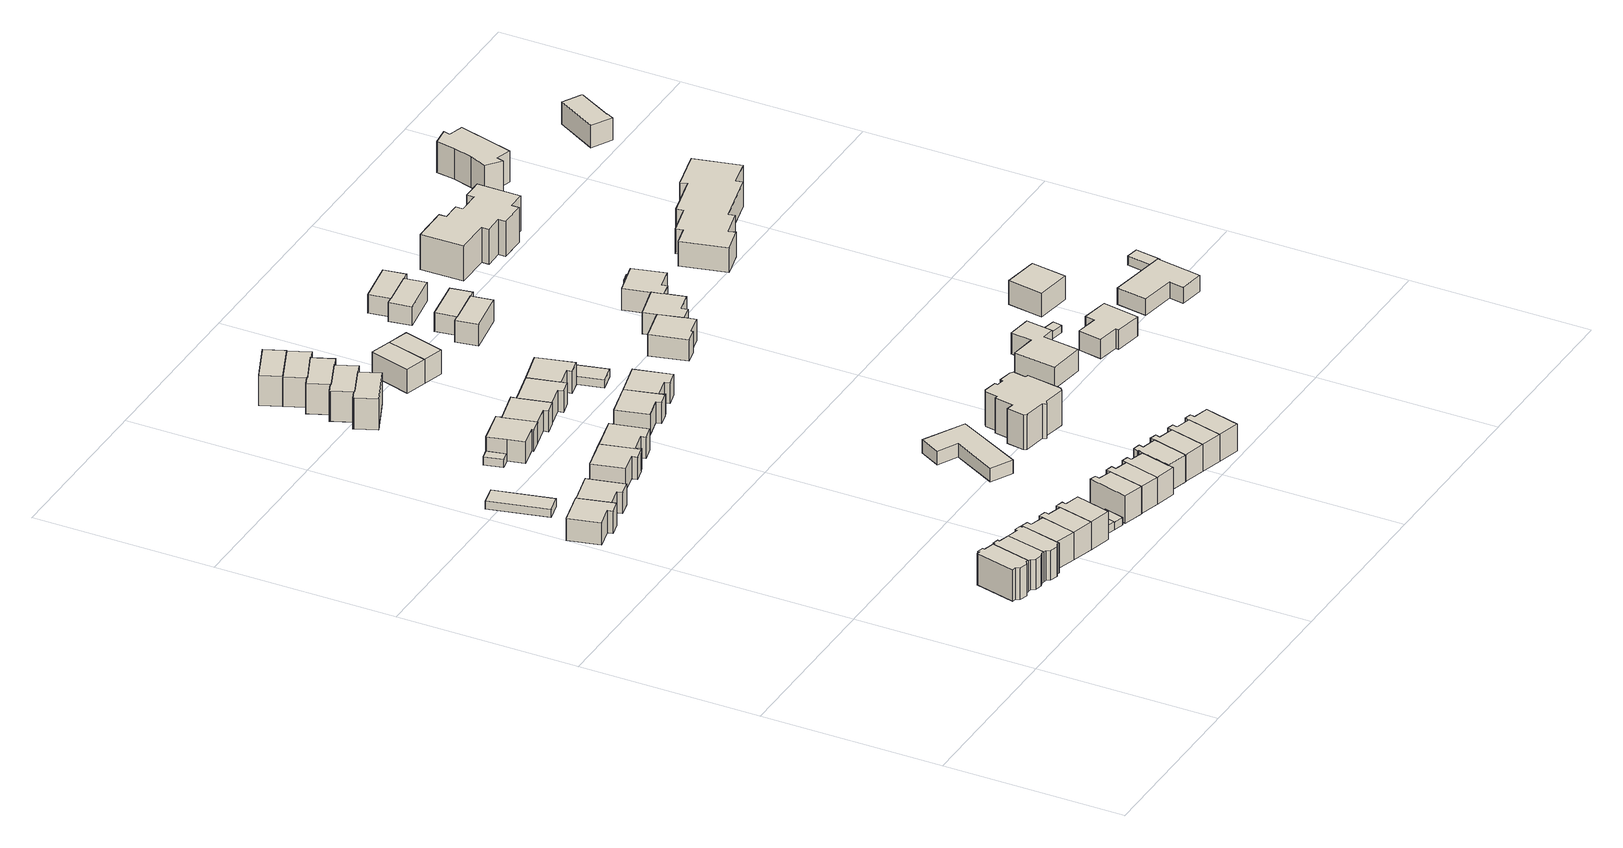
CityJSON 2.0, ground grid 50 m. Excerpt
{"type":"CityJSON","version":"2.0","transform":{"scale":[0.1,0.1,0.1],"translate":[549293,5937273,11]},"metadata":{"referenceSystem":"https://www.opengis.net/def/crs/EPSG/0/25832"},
"CityObjects":{
"building1":{"type":"Building","attributes":{"Gemeindeschluessel":"02200227","Geometrietyp2DReferenz":"3000","BezugspunktDach":"2000","function":"31001_1010","measuredHeight":12.1,"storeysAboveGround":2},"address":[{"country":"Germany","locality":"Hamburg","thoroughfareNumber":"109","thoroughfareName":"Hartkrögen","postcode":"22559"}],"geometry":[{"type":"Solid","lod":"1","boundaries":[[[[0,1,2,3,4,5,6,7,8,9,10,11]],[[12,13,14,15,16,17,18,19,20,21,22,23]],[[10,12,23,11]],[[9,13,12,10]],[[8,14,13,9]],[[7,15,14,8]],[[6,16,15,7]],[[5,17,16,6]],[[4,18,17,5]],[[3,19,18,4]],[[2,20,19,3]],[[1,21,20,2]],[[0,22,21,1]],[[11,23,22,0]]]]}]},
"building2":{"type":"Building","attributes":{"Gemeindeschluessel":"02200227","Geometrietyp2DReferenz":"3000","BezugspunktDach":"2000","function":"31001_1010","measuredHeight":11.89,"storeysAboveGround":2},"address":[{"country":"Germany","locality":"Hamburg","thoroughfareNumber":"107","thoroughfareName":"Hartkrögen","postcode":"22559"}],"geometry":[{"type":"Solid","lod":"1","boundaries":[[[[24,25,26,27,28,29,30,31,32,33,34,35]],[[36,37,38,39,40,41,42,43,44,45,46,47]],[[34,36,47,35]],[[33,37,36,34]],[[32,38,37,33]],[[31,39,38,32]],[[30,40,39,31]],[[29,41,40,30]],[[28,42,41,29]],[[27,43,42,28]],[[26,44,43,27]],[[25,45,44,26]],[[24,46,45,25]],[[35,47,46,24]]]]}]},
"building3":{"type":"Building","attributes":{"Gemeindeschluessel":"02200227","Geometrietyp2DReferenz":"3000","BezugspunktDach":"2000","function":"31001_1010","measuredHeight":8.87,"storeysAboveGround":1},"address":[{"country":"Germany","locality":"Hamburg","thoroughfareNumber":"51","thoroughfareName":"Adebarweg","postcode":"22559"}],"geometry":[{"type":"Solid","lod":"1","boundaries":[[[[48,49,50,51,52,53]],[[54,55,56,57,58,59]],[[52,54,59,53]],[[51,55,54,52]],[[50,56,55,51]],[[49,57,56,50]],[[48,58,57,49]],[[53,59,58,48]]]]}]},
"building4":{"type":"Building","attributes":{"Gemeindeschluessel":"02200227","Geometrietyp2DReferenz":"3000","BezugspunktDach":"2000","function":"31001_1010","measuredHeight":11.76,"storeysAboveGround":2},"address":[{"country":"Germany","locality":"Hamburg","thoroughfareNumber":"105","thoroughfareName":"Hartkrögen","postcode":"22559"}],"geometry":[{"type":"Solid","lod":"1","boundaries":[[[[60,61,62,63,64,65,66,67,68,69,70,71]],[[72,73,74,75,76,36,47,77,78,79,80,81]],[[70,72,81,71]],[[69,73,72,70]],[[68,74,73,69]],[[67,75,74,68]],[[66,76,75,67]],[[65,36,76,66]],[[64,47,36,65]],[[63,77,47,64]],[[62,78,77,63]],[[61,79,78,62]],[[60,80,79,61]],[[71,81,80,60]]]]}]},
"building5":{"type":"Building","attributes":{"Gemeindeschluessel":"02200227","Geometrietyp2DReferenz":"3000","BezugspunktDach":"2000","function":"31001_1010","measuredHeight":11.03,"storeysAboveGround":2},"address":[{"country":"Germany","locality":"Hamburg","thoroughfareNumber":"103","thoroughfareName":"Hartkrögen","postcode":"22559"}],"geometry":[{"type":"Solid","lod":"1","boundaries":[[[[82,83,84,85,86,87]],[[88,89,90,91,92,93]],[[86,88,93,87]],[[85,89,88,86]],[[84,90,89,85]],[[83,91,90,84]],[[82,92,91,83]],[[87,93,92,82]]]]}]},
"building6":{"type":"Building","attributes":{"Gemeindeschluessel":"02200227","Geometrietyp2DReferenz":"3000","BezugspunktDach":"2000","function":"31001_2460","measuredHeight":2.31,"storeysAboveGround":1},"address":[{"country":"Germany","locality":"Hamburg","thoroughfareName":"Adebarweg","postcode":"22559"}],"geometry":[{"type":"Solid","lod":"1","boundaries":[[[[94,95,96,97]],[[98,99,100,101]],[[96,98,101,97]],[[95,99,98,96]],[[94,100,99,95]],[[97,101,100,94]]]]}]},
"building7":{"type":"Building","attributes":{"Gemeindeschluessel":"02200227","Geometrietyp2DReferenz":"3000","BezugspunktDach":"2000","function":"31001_1010","measuredHeight":8.54,"storeysAboveGround":1},"address":[{"country":"Germany","locality":"Hamburg","thoroughfareNumber":"49","thoroughfareName":"Adebarweg","postcode":"22559"}],"geometry":[{"type":"Solid","lod":"1","boundaries":[[[[102,103,104,105,106,48]],[[107,108,109,110,111,112]],[[106,107,112,48]],[[105,108,107,106]],[[104,109,108,105]],[[103,110,109,104]],[[102,111,110,103]],[[48,112,111,102]]]]}]},
"building8":{"type":"Building","attributes":{"Gemeindeschluessel":"02200227","Geometrietyp2DReferenz":"3000","BezugspunktDach":"2000","function":"31001_1010","measuredHeight":11.12,"storeysAboveGround":2},"address":[{"country":"Germany","locality":"Hamburg","thoroughfareNumber":"101","thoroughfareName":"Hartkrögen","postcode":"22559"}],"geometry":[{"type":"Solid","lod":"1","boundaries":[[[[87,86,113,114,115,116,117,118]],[[119,120,121,122,123,88,93,124]],[[117,119,124,118]],[[116,120,119,117]],[[115,121,120,116]],[[114,122,121,115]],[[113,123,122,114]],[[86,88,123,113]],[[87,93,88,86]],[[118,124,93,87]]]]}]},
"building9":{"type":"Building","attributes":{"Gemeindeschluessel":"02200227","Geometrietyp2DReferenz":"3000","BezugspunktDach":"2000","function":"31001_1010","measuredHeight":11.11,"storeysAboveGround":2},"address":[{"country":"Germany","locality":"Hamburg","thoroughfareNumber":"99","thoroughfareName":"Hartkrögen","postcode":"22559"}],"geometry":[{"type":"Solid","lod":"1","boundaries":[[[[125,126,127,128,129,130,131,132]],[[133,134,135,136,120,119,124,137]],[[131,133,137,132]],[[130,134,133,131]],[[129,135,134,130]],[[128,136,135,129]],[[127,120,136,128]],[[126,119,120,127]],[[125,124,119,126]],[[132,137,124,125]]]]}]},
"building10":{"type":"Building","attributes":{"Gemeindeschluessel":"02200227","Geometrietyp2DReferenz":"3000","BezugspunktDach":"2000","function":"31001_2460","measuredHeight":2.23,"storeysAboveGround":1},"address":[{"country":"Germany","locality":"Hamburg","thoroughfareName":"Hartkrögen","postcode":"22559"}],"geometry":[{"type":"Solid","lod":"1","boundaries":[[[[138,139,140,141]],[[142,143,144,145]],[[140,142,145,141]],[[139,143,142,140]],[[138,144,143,139]],[[141,145,144,138]]]]}]},
"building11":{"type":"Building","attributes":{"Gemeindeschluessel":"02200227","Geometrietyp2DReferenz":"3000","BezugspunktDach":"2000","function":"31001_2460","measuredHeight":2.2,"storeysAboveGround":1},"address":[{"country":"Germany","locality":"Hamburg","thoroughfareName":"Hartkrögen","postcode":"22559"}],"geometry":[{"type":"Solid","lod":"1","boundaries":[[[[141,140,146,147]],[[148,149,150,151]],[[146,148,151,147]],[[140,149,148,146]],[[141,150,149,140]],[[147,151,150,141]]]]}]},
"building12":{"type":"Building","attributes":{"Gemeindeschluessel":"02200227","Geometrietyp2DReferenz":"3000","BezugspunktDach":"2000","function":"31001_1010","measuredHeight":8.75,"storeysAboveGround":1},"address":[{"country":"Germany","locality":"Hamburg","thoroughfareNumber":"47","thoroughfareName":"Adebarweg","postcode":"22559"}],"geometry":[{"type":"Solid","lod":"1","boundaries":[[[[152,153,154,155,156,157]],[[158,159,160,161,162,163]],[[156,158,163,157]],[[155,159,158,156]],[[154,160,159,155]],[[153,161,160,154]],[[152,162,161,153]],[[157,163,162,152]]]]}]},
"building13":{"type":"Building","attributes":{"Gemeindeschluessel":"02200227","Geometrietyp2DReferenz":"3000","BezugspunktDach":"2000","function":"31001_2460","measuredHeight":2.36,"storeysAboveGround":1},"address":[{"country":"Germany","locality":"Hamburg","thoroughfareName":"Adebarweg","postcode":"22559"}],"geometry":[{"type":"Solid","lod":"1","boundaries":[[[[164,165,166,167]],[[168,169,170,171]],[[166,168,171,167]],[[165,169,168,166]],[[164,170,169,165]],[[167,171,170,164]]]]}]},
"building14":{"type":"Building","attributes":{"Gemeindeschluessel":"02200227","Geometrietyp2DReferenz":"3000","BezugspunktDach":"2000","function":"31001_1010","measuredHeight":11.07,"storeysAboveGround":2},"address":[{"country":"Germany","locality":"Hamburg","thoroughfareNumber":"97","thoroughfareName":"Hartkrögen","postcode":"22559"}],"geometry":[{"type":"Solid","lod":"1","boundaries":[[[[172,173,174,175,176,177]],[[178,179,180,181,182,183]],[[176,178,183,177]],[[175,179,178,176]],[[174,180,179,175]],[[173,181,180,174]],[[172,182,181,173]],[[177,183,182,172]]]]}]},
"building15":{"type":"Building","attributes":{"Gemeindeschluessel":"02200227","Geometrietyp2DReferenz":"3000","BezugspunktDach":"2000","function":"31001_1010","measuredHeight":8.64,"storeysAboveGround":1},"address":[{"country":"Germany","locality":"Hamburg","thoroughfareNumber":"43","thoroughfareName":"Adebarweg","postcode":"22559"}],"geometry":[{"type":"Solid","lod":"1","boundaries":[[[[184,185,186,187,188,189,190,191,192,193]],[[194,195,196,197,198,199,200,201,202,203]],[[192,194,203,193]],[[191,195,194,192]],[[190,196,195,191]],[[189,197,196,190]],[[188,198,197,189]],[[187,199,198,188]],[[186,200,199,187]],[[185,201,200,186]],[[184,202,201,185]],[[193,203,202,184]]]]}]},
"building16":{"type":"Building","attributes":{"Gemeindeschluessel":"02200227","Geometrietyp2DReferenz":"3000","BezugspunktDach":"2000","function":"31001_1010","measuredHeight":8.5,"storeysAboveGround":1},"address":[{"country":"Germany","locality":"Hamburg","thoroughfareNumber":"45","thoroughfareName":"Adebarweg","postcode":"22559"}],"geometry":[{"type":"Solid","lod":"1","boundaries":[[[[204,205,206,207,208,209,210,211]],[[212,213,214,215,216,217,218,219]],[[210,212,219,211]],[[209,213,212,210]],[[208,214,213,209]],[[207,215,214,208]],[[206,216,215,207]],[[205,217,216,206]],[[204,218,217,205]],[[211,219,218,204]]]]}]},
"building17":{"type":"Building","attributes":{"Gemeindeschluessel":"02200227","Geometrietyp2DReferenz":"3000","BezugspunktDach":"2000","function":"31001_1010","measuredHeight":10.93,"storeysAboveGround":2},"address":[{"country":"Germany","locality":"Hamburg","thoroughfareNumber":"95","thoroughfareName":"Hartkrögen","postcode":"22559"}],"geometry":[{"type":"Solid","lod":"1","boundaries":[[[[220,221,222,223,224,225,226,227]],[[228,229,230,231,232,178,183,233]],[[226,228,233,227]],[[225,229,228,226]],[[224,230,229,225]],[[223,231,230,224]],[[222,232,231,223]],[[221,178,232,222]],[[220,183,178,221]],[[227,233,183,220]]]]}]},
"building18":{"type":"Building","attributes":{"Gemeindeschluessel":"02200227","Geometrietyp2DReferenz":"3000","BezugspunktDach":"2000","function":"31001_1010","measuredHeight":10.95,"storeysAboveGround":2},"address":[{"country":"Germany","locality":"Hamburg","thoroughfareNumber":"93","thoroughfareName":"Hartkrögen","postcode":"22559"}],"geometry":[{"type":"Solid","lod":"1","boundaries":[[[[234,235,227,226,225,236,237,238,239,240]],[[241,242,243,244,229,228,233,245,246,247]],[[239,241,247,240]],[[238,242,241,239]],[[237,243,242,238]],[[236,244,243,237]],[[225,229,244,236]],[[226,228,229,225]],[[227,233,228,226]],[[235,245,233,227]],[[234,246,245,235]],[[240,247,246,234]]]]}]},
"building19":{"type":"Building","attributes":{"Gemeindeschluessel":"02200227","Geometrietyp2DReferenz":"3000","BezugspunktDach":"2000","function":"31001_1010","measuredHeight":11.26,"storeysAboveGround":2},"address":[{"country":"Germany","locality":"Hamburg","thoroughfareNumber":"1","thoroughfareName":"Am Brünschendiek","postcode":"22559"}],"geometry":[{"type":"Solid","lod":"1","boundaries":[[[[248,249,250,251,252,253,254]],[[255,256,257,258,259,260,261]],[[253,255,261,254]],[[252,256,255,253]],[[251,257,256,252]],[[250,258,257,251]],[[249,259,258,250]],[[248,260,259,249]],[[254,261,260,248]]]]}]},
"building20":{"type":"Building","attributes":{"Gemeindeschluessel":"02200227","Geometrietyp2DReferenz":"3000","BezugspunktDach":"2000","function":"31001_1010","measuredHeight":8.56,"storeysAboveGround":1},"address":[{"country":"Germany","locality":"Hamburg","thoroughfareNumber":"41","thoroughfareName":"Adebarweg","postcode":"22559"}],"geometry":[{"type":"Solid","lod":"1","boundaries":[[[[262,263,264,265,266,267,268,269,270,271]],[[272,273,274,275,276,277,278,279,280,281]],[[270,272,281,271]],[[269,273,272,270]],[[268,274,273,269]],[[267,275,274,268]],[[266,276,275,267]],[[265,277,276,266]],[[264,278,277,265]],[[263,279,278,264]],[[262,280,279,263]],[[271,281,280,262]]]]}]},
"building21":{"type":"Building","attributes":{"Gemeindeschluessel":"02200227","Geometrietyp2DReferenz":"3000","BezugspunktDach":"2000","function":"31001_1010","measuredHeight":11.1,"storeysAboveGround":2},"address":[{"country":"Germany","locality":"Hamburg","thoroughfareNumber":"3","thoroughfareName":"Am Brünschendiek","postcode":"22559"}],"geometry":[{"type":"Solid","lod":"1","boundaries":[[[[282,283,284,285,286,287,288,289,290,291,292]],[[293,294,295,261,260,296,297,298,299,300,301]],[[291,293,301,292]],[[290,294,293,291]],[[289,295,294,290]],[[288,261,295,289]],[[287,260,261,288]],[[286,296,260,287]],[[285,297,296,286]],[[284,298,297,285]],[[283,299,298,284]],[[282,300,299,283]],[[292,301,300,282]]]]}]},
"building22":{"type":"Building","attributes":{"Gemeindeschluessel":"02200227","Geometrietyp2DReferenz":"3000","BezugspunktDach":"2000","function":"31001_1010","measuredHeight":10.97,"storeysAboveGround":2},"address":[{"country":"Germany","locality":"Hamburg","thoroughfareNumber":"91","thoroughfareName":"Hartkrögen","postcode":"22559"}],"geometry":[{"type":"Solid","lod":"1","boundaries":[[[[302,303,304,305,306,307,308,309,310,311,312,313]],[[314,315,316,317,318,319,320,321,322,323,324,325]],[[312,314,325,313]],[[311,315,314,312]],[[310,316,315,311]],[[309,317,316,310]],[[308,318,317,309]],[[307,319,318,308]],[[306,320,319,307]],[[305,321,320,306]],[[304,322,321,305]],[[303,323,322,304]],[[302,324,323,303]],[[313,325,324,302]]]]}]},
"building23":{"type":"Building","attributes":{"Gemeindeschluessel":"02200227","Geometrietyp2DReferenz":"3000","BezugspunktDach":"2000","function":"31001_1010","measuredHeight":11.03,"storeysAboveGround":2},"address":[{"country":"Germany","locality":"Hamburg","thoroughfareNumber":"5","thoroughfareName":"Am Brünschendiek","postcode":"22559"}],"geometry":[{"type":"Solid","lod":"1","boundaries":[[[[326,327,328,329,330,331,332,333,334,335]],[[336,337,301,300,299,338,339,340,341,342]],[[334,336,342,335]],[[333,337,336,334]],[[332,301,337,333]],[[331,300,301,332]],[[330,299,300,331]],[[329,338,299,330]],[[328,339,338,329]],[[327,340,339,328]],[[326,341,340,327]],[[335,342,341,326]]]]}]},
"building24":{"type":"Building","attributes":{"Gemeindeschluessel":"02200227","Geometrietyp2DReferenz":"3000","BezugspunktDach":"2000","function":"31001_1010","measuredHeight":10.96,"storeysAboveGround":2},"address":[{"country":"Germany","locality":"Hamburg","thoroughfareNumber":"9","thoroughfareName":"Am Brünschendiek","postcode":"22559"}],"geometry":[{"type":"Solid","lod":"1","boundaries":[[[[343,344,345,346]],[[347,348,349,350]],[[345,347,350,346]],[[344,348,347,345]],[[343,349,348,344]],[[346,350,349,343]]]]}]},
"building25":{"type":"Building","attributes":{"Gemeindeschluessel":"02200227","Geometrietyp2DReferenz":"3000","BezugspunktDach":"2000","function":"31001_1010","measuredHeight":4.75,"storeysAboveGround":1},"address":[{"country":"Germany","locality":"Hamburg","thoroughfareNumber":"32","thoroughfareName":"Hartkrögen","postcode":"22559"}],"geometry":[{"type":"Solid","lod":"1","boundaries":[[[[351,352,353,354,355,356]],[[357,358,359,360,361,362]],[[355,357,362,356]],[[354,358,357,355]],[[353,359,358,354]],[[352,360,359,353]],[[351,361,360,352]],[[356,362,361,351]]]]}]},
"building26":{"type":"Building","attributes":{"Gemeindeschluessel":"02200227","Geometrietyp2DReferenz":"3000","BezugspunktDach":"2000","function":"31001_1010","measuredHeight":10.98,"storeysAboveGround":2},"address":[{"country":"Germany","locality":"Hamburg","thoroughfareNumber":"7","thoroughfareName":"Am Brünschendiek","postcode":"22559"}],"geometry":[{"type":"Solid","lod":"1","boundaries":[[[[363,364,365,327,326,335,334,366]],[[367,368,369,370,371,372,373,374]],[[334,367,374,366]],[[335,368,367,334]],[[326,369,368,335]],[[327,370,369,326]],[[365,371,370,327]],[[364,372,371,365]],[[363,373,372,364]],[[366,374,373,363]]]]}]},
"building27":{"type":"Building","attributes":{"Gemeindeschluessel":"02200227","Geometrietyp2DReferenz":"3000","BezugspunktDach":"2000","function":"31001_1010","measuredHeight":8.53,"storeysAboveGround":1},"address":[{"country":"Germany","locality":"Hamburg","thoroughfareNumber":"35","thoroughfareName":"Adebarweg","postcode":"22559"}],"geometry":[{"type":"Solid","lod":"1","boundaries":[[[[375,376,377,378,379,380]],[[381,382,383,384,385,386]],[[379,381,386,380]],[[378,382,381,379]],[[377,383,382,378]],[[376,384,383,377]],[[375,385,384,376]],[[380,386,385,375]]]]}]},
"building28":{"type":"Building","attributes":{"Gemeindeschluessel":"02200227","Geometrietyp2DReferenz":"3000","BezugspunktDach":"2000","function":"31001_1010","measuredHeight":10.88,"storeysAboveGround":2},"address":[{"country":"Germany","locality":"Hamburg","thoroughfareNumber":"89","thoroughfareName":"Hartkrögen","postcode":"22559"}],"geometry":[{"type":"Solid","lod":"1","boundaries":[[[[387,388,389,390,391,392,393,394,395]],[[396,397,398,399,400,315,314,325,401]],[[394,396,401,395]],[[393,397,396,394]],[[392,398,397,393]],[[391,399,398,392]],[[390,400,399,391]],[[389,315,400,390]],[[388,314,315,389]],[[387,325,314,388]],[[395,401,325,387]]]]}]},
"building29":{"type":"Building","attributes":{"Gemeindeschluessel":"02200227","Geometrietyp2DReferenz":"3000","BezugspunktDach":"2000","function":"31001_1010","measuredHeight":8.6,"storeysAboveGround":1},"address":[{"country":"Germany","locality":"Hamburg","thoroughfareNumber":"39","thoroughfareName":"Adebarweg","postcode":"22559"}],"geometry":[{"type":"Solid","lod":"1","boundaries":[[[[402,403,404,405,267,266,265]],[[406,407,408,409,410,411,412]],[[266,406,412,265]],[[267,407,406,266]],[[405,408,407,267]],[[404,409,408,405]],[[403,410,409,404]],[[402,411,410,403]],[[265,412,411,402]]]]}]},
"building30":{"type":"Building","attributes":{"Gemeindeschluessel":"02200227","Geometrietyp2DReferenz":"3000","BezugspunktDach":"2000","function":"31001_1010","measuredHeight":10.95,"storeysAboveGround":2},"address":[{"country":"Germany","locality":"Hamburg","thoroughfareNumber":"87","thoroughfareName":"Hartkrögen","postcode":"22559"}],"geometry":[{"type":"Solid","lod":"1","boundaries":[[[[413,414,415,416,417,418,419,420,421]],[[422,423,424,425,426,397,396,401,427]],[[420,422,427,421]],[[419,423,422,420]],[[418,424,423,419]],[[417,425,424,418]],[[416,426,425,417]],[[415,397,426,416]],[[414,396,397,415]],[[413,401,396,414]],[[421,427,401,413]]]]}]},
"building31":{"type":"Building","attributes":{"Gemeindeschluessel":"02200227","Geometrietyp2DReferenz":"3000","BezugspunktDach":"2000","function":"31001_1010","measuredHeight":9.23,"storeysAboveGround":1},"address":[{"country":"Germany","locality":"Hamburg","thoroughfareNumber":"2","thoroughfareName":"Am Brünschendiek","postcode":"22559"}],"geometry":[{"type":"Solid","lod":"1","boundaries":[[[[428,429,430,431]],[[432,433,434,435]],[[430,432,435,431]],[[429,433,432,430]],[[428,434,433,429]],[[431,435,434,428]]]]}]},
"building32":{"type":"Building","attributes":{"Gemeindeschluessel":"02200227","Geometrietyp2DReferenz":"3000","BezugspunktDach":"2000","function":"31001_1010","measuredHeight":8.41,"storeysAboveGround":1},"address":[{"country":"Germany","locality":"Hamburg","thoroughfareNumber":"33","thoroughfareName":"Adebarweg","postcode":"22559"}],"geometry":[{"type":"Solid","lod":"1","boundaries":[[[[436,437,438,439,440,441,442,443]],[[444,445,446,447,448,449,450,451]],[[442,444,451,443]],[[441,445,444,442]],[[440,446,445,441]],[[439,447,446,440]],[[438,448,447,439]],[[437,449,448,438]],[[436,450,449,437]],[[443,451,450,436]]]]}]},
"building33":{"type":"Building","attributes":{"Gemeindeschluessel":"02200227","Geometrietyp2DReferenz":"3000","BezugspunktDach":"2000","function":"31001_1010","measuredHeight":8.79,"storeysAboveGround":1},"address":[{"country":"Germany","locality":"Hamburg","thoroughfareNumber":"37","thoroughfareName":"Adebarweg","postcode":"22559"}],"geometry":[{"type":"Solid","lod":"1","boundaries":[[[[452,453,454,455,456,457]],[[458,459,460,461,462,411]],[[456,458,411,457]],[[455,459,458,456]],[[454,460,459,455]],[[453,461,460,454]],[[452,462,461,453]],[[457,411,462,452]]]]}]},
"building34":{"type":"Building","attributes":{"Gemeindeschluessel":"02200227","Geometrietyp2DReferenz":"3000","BezugspunktDach":"2000","function":"31001_1010","measuredHeight":10.96,"storeysAboveGround":2},"address":[{"country":"Germany","locality":"Hamburg","thoroughfareNumber":"85","thoroughfareName":"Hartkrögen","postcode":"22559"}],"geometry":[{"type":"Solid","lod":"1","boundaries":[[[[419,463,464,465,466,467,421,420]],[[427,468,469,470,471,472,423,422]],[[421,427,422,420]],[[467,468,427,421]],[[466,469,468,467]],[[465,470,469,466]],[[464,471,470,465]],[[463,472,471,464]],[[419,423,472,463]],[[420,422,423,419]]]]}]},
"building35":{"type":"Building","attributes":{"Gemeindeschluessel":"02200227","Geometrietyp2DReferenz":"3000","BezugspunktDach":"2000","function":"31001_1010","measuredHeight":10,"storeysAboveGround":3},"address":[{"country":"Germany","locality":"Hamburg","thoroughfareNumber":"30","thoroughfareName":"Hartkrögen","postcode":"22559"}],"geometry":[{"type":"Solid","lod":"1","boundaries":[[[[473,474,475,476,477,478,479,480,481,482,483,484,485,486,487,488,489,490,491,492,493]],[[494,495,496,497,498,499,500,501,502,503,504,505,506,507,508,509,510,511,512,513,514]],[[492,494,514,493]],[[491,495,494,492]],[[490,496,495,491]],[[489,497,496,490]],[[488,498,497,489]],[[487,499,498,488]],[[486,500,499,487]],[[485,501,500,486]],[[484,502,501,485]],[[483,503,502,484]],[[482,504,503,483]],[[481,505,504,482]],[[480,506,505,481]],[[479,507,506,480]],[[478,508,507,479]],[[477,509,508,478]],[[476,510,509,477]],[[475,511,510,476]],[[474,512,511,475]],[[473,513,512,474]],[[493,514,513,473]]]]}]},
"building36":{"type":"Building","attributes":{"Gemeindeschluessel":"02200227","Geometrietyp2DReferenz":"3000","BezugspunktDach":"2000","function":"31001_1010","measuredHeight":9.22,"storeysAboveGround":1},"address":[{"country":"Germany","locality":"Hamburg","thoroughfareNumber":"4","thoroughfareName":"Am Brünschendiek","postcode":"22559"}],"geometry":[{"type":"Solid","lod":"1","boundaries":[[[[429,515,516,430]],[[517,518,433,432]],[[516,517,432,430]],[[515,518,517,516]],[[429,433,518,515]],[[430,432,433,429]]]]}]},
"building37":{"type":"Building","attributes":{"Gemeindeschluessel":"02200227","Geometrietyp2DReferenz":"3000","BezugspunktDach":"2000","function":"31001_2460","measuredHeight":2.33,"storeysAboveGround":1},"address":[{"country":"Germany","locality":"Hamburg","thoroughfareName":"Adebarweg","postcode":"22559"}],"geometry":[{"type":"Solid","lod":"1","boundaries":[[[[519,520,521,522]],[[523,524,525,526]],[[521,523,526,522]],[[520,524,523,521]],[[519,525,524,520]],[[522,526,525,519]]]]}]},
"building38":{"type":"Building","attributes":{"Gemeindeschluessel":"02200227","Geometrietyp2DReferenz":"3000","BezugspunktDach":"2000","function":"31001_1010","measuredHeight":6.81,"storeysAboveGround":1},"address":[{"country":"Germany","locality":"Hamburg","thoroughfareNumber":"32","thoroughfareName":"Adebarweg","postcode":"22559"}],"geometry":[{"type":"Solid","lod":"1","boundaries":[[[[527,528,529,530,531,532]],[[533,534,535,536,537,538]],[[531,533,538,532]],[[530,534,533,531]],[[529,535,534,530]],[[528,536,535,529]],[[527,537,536,528]],[[532,538,537,527]]]]}]},
"building39":{"type":"Building","attributes":{"Gemeindeschluessel":"02200227","Geometrietyp2DReferenz":"3000","BezugspunktDach":"2000","function":"31001_1010","measuredHeight":8.52,"storeysAboveGround":1},"address":[{"country":"Germany","locality":"Hamburg","thoroughfareNumber":"31","thoroughfareName":"Adebarweg","postcode":"22559"}],"geometry":[{"type":"Solid","lod":"1","boundaries":[[[[539,540,541,542,543,544,545,546,547]],[[548,549,550,551,552,553,554,555,556]],[[546,548,556,547]],[[545,549,548,546]],[[544,550,549,545]],[[543,551,550,544]],[[542,552,551,543]],[[541,553,552,542]],[[540,554,553,541]],[[539,555,554,540]],[[547,556,555,539]]]]}]},
"building40":{"type":"Building","attributes":{"Gemeindeschluessel":"02200227","Geometrietyp2DReferenz":"3000","BezugspunktDach":"2000","function":"31001_1010","measuredHeight":6.27,"storeysAboveGround":1},"address":[{"country":"Germany","locality":"Hamburg","thoroughfareNumber":"34","thoroughfareName":"Adebarweg","postcode":"22559"}],"geometry":[{"type":"Solid","lod":"1","boundaries":[[[[557,558,559,560,561,562]],[[563,564,565,566,567,568]],[[561,563,568,562]],[[560,564,563,561]],[[559,565,564,560]],[[558,566,565,559]],[[557,567,566,558]],[[562,568,567,557]]]]}]},
"building41":{"type":"Building","attributes":{"Gemeindeschluessel":"02200227","Geometrietyp2DReferenz":"3000","BezugspunktDach":"2000","function":"31001_1010","measuredHeight":6.13,"storeysAboveGround":1},"address":[{"country":"Germany","locality":"Hamburg","thoroughfareNumber":"36","thoroughfareName":"Adebarweg","postcode":"22559"}],"geometry":[{"type":"Solid","lod":"1","boundaries":[[[[569,570,571,572,573,574,575]],[[576,577,578,579,580,581,582]],[[574,576,582,575]],[[573,577,576,574]],[[572,578,577,573]],[[571,579,578,572]],[[570,580,579,571]],[[569,581,580,570]],[[575,582,581,569]]]]}]},
"building42":{"type":"Building","attributes":{"Gemeindeschluessel":"02200227","Geometrietyp2DReferenz":"3000","BezugspunktDach":"2000","function":"31001_1100","measuredHeight":9.31,"storeysAboveGround":1},"address":[{"country":"Germany","locality":"Hamburg","thoroughfareNumber":"28","thoroughfareName":"Hartkrögen","postcode":"22559"}],"geometry":[{"type":"Solid","lod":"1","boundaries":[[[[583,584,585,586,587,588,589,590]],[[591,592,593,594,595,596,597,598]],[[589,591,598,590]],[[588,592,591,589]],[[587,593,592,588]],[[586,594,593,587]],[[585,595,594,586]],[[584,596,595,585]],[[583,597,596,584]],[[590,598,597,583]]]]}]},
"building43":{"type":"Building","attributes":{"Gemeindeschluessel":"02200227","Geometrietyp2DReferenz":"3000","BezugspunktDach":"2000","function":"31001_1010","measuredHeight":6.04,"storeysAboveGround":1},"address":[{"country":"Germany","locality":"Hamburg","thoroughfareNumber":"38","thoroughfareName":"Adebarweg","postcode":"22559"}],"geometry":[{"type":"Solid","lod":"1","boundaries":[[[[573,599,600,601,569,575,574]],[[582,581,602,603,604,577,576]],[[575,582,576,574]],[[569,581,582,575]],[[601,602,581,569]],[[600,603,602,601]],[[599,604,603,600]],[[573,577,604,599]],[[574,576,577,573]]]]}]},
"building44":{"type":"Building","attributes":{"Gemeindeschluessel":"02200227","Geometrietyp2DReferenz":"3000","BezugspunktDach":"2000","function":"31001_1010","measuredHeight":8.54,"storeysAboveGround":1},"address":[{"country":"Germany","locality":"Hamburg","thoroughfareNumber":"29","thoroughfareName":"Adebarweg","postcode":"22559"}],"geometry":[{"type":"Solid","lod":"1","boundaries":[[[[605,606,607,608,609,610,611,542,541,540,539,612]],[[555,554,553,552,613,614,615,616,617,618,619,620]],[[539,555,620,612]],[[540,554,555,539]],[[541,553,554,540]],[[542,552,553,541]],[[611,613,552,542]],[[610,614,613,611]],[[609,615,614,610]],[[608,616,615,609]],[[607,617,616,608]],[[606,618,617,607]],[[605,619,618,606]],[[612,620,619,605]]]]}]},
"building45":{"type":"Building","attributes":{"Gemeindeschluessel":"02200227","Geometrietyp2DReferenz":"3000","BezugspunktDach":"2000","function":"31001_1010","measuredHeight":8.62,"storeysAboveGround":1},"address":[{"country":"Germany","locality":"Hamburg","thoroughfareNumber":"27","thoroughfareName":"Adebarweg","postcode":"22559"}],"geometry":[{"type":"Solid","lod":"1","boundaries":[[[[621,622,623,624,625,626,627,628,629]],[[619,618,617,616,630,631,632,633,634]],[[628,619,634,629]],[[627,618,619,628]],[[626,617,618,627]],[[625,616,617,626]],[[624,630,616,625]],[[623,631,630,624]],[[622,632,631,623]],[[621,633,632,622]],[[629,634,633,621]]]]}]},
"building46":{"type":"Building","attributes":{"Gemeindeschluessel":"02200227","Geometrietyp2DReferenz":"3000","BezugspunktDach":"2000","function":"31001_1010","measuredHeight":8.09,"storeysAboveGround":1},"address":[{"country":"Germany","locality":"Hamburg","thoroughfareNumber":"26","thoroughfareName":"Hartkrögen","postcode":"22559"}],"geometry":[{"type":"Solid","lod":"1","boundaries":[[[[635,636,637,638,639,640,641,642]],[[643,644,645,646,647,648,649,650]],[[641,643,650,642]],[[640,644,643,641]],[[639,645,644,640]],[[638,646,645,639]],[[637,647,646,638]],[[636,648,647,637]],[[635,649,648,636]],[[642,650,649,635]]]]}]},
"building47":{"type":"Building","attributes":{"Gemeindeschluessel":"02200227","Geometrietyp2DReferenz":"3000","BezugspunktDach":"2000","function":"31001_2460","measuredHeight":2.11,"storeysAboveGround":1},"address":[{"country":"Germany","locality":"Hamburg","thoroughfareName":"Hartkrögen","postcode":"22559"}],"geometry":[{"type":"Solid","lod":"1","boundaries":[[[[651,652,653,654]],[[655,656,657,658]],[[653,655,658,654]],[[652,656,655,653]],[[651,657,656,652]],[[654,658,657,651]]]]}]},
"building48":{"type":"Building","attributes":{"Gemeindeschluessel":"02200227","Geometrietyp2DReferenz":"3000","BezugspunktDach":"2000","function":"31001_2460","measuredHeight":2.59,"storeysAboveGround":1},"address":[{"country":"Germany","locality":"Hamburg","thoroughfareName":"Adebarweg","postcode":"22559"}],"geometry":[{"type":"Solid","lod":"1","boundaries":[[[[659,660,661,662,663]],[[664,665,666,667,668]],[[662,664,668,663]],[[661,665,664,662]],[[660,666,665,661]],[[659,667,666,660]],[[663,668,667,659]]]]}]},
"building49":{"type":"Building","attributes":{"Gemeindeschluessel":"02200227","Geometrietyp2DReferenz":"3000","BezugspunktDach":"2000","function":"31001_1010","measuredHeight":9.35,"storeysAboveGround":1},"address":[{"country":"Germany","locality":"Hamburg","thoroughfareNumber":"26a","thoroughfareName":"Hartkrögen","postcode":"22559"}],"geometry":[{"type":"Solid","lod":"1","boundaries":[[[[669,670,671,672]],[[673,674,675,676]],[[671,673,676,672]],[[670,674,673,671]],[[669,675,674,670]],[[672,676,675,669]]]]}]},
"building50":{"type":"Building","attributes":{"Gemeindeschluessel":"02200227","Geometrietyp2DReferenz":"3000","BezugspunktDach":"2000","function":"31001_1010","measuredHeight":11.32,"storeysAboveGround":2},"address":[{"country":"Germany","locality":"Hamburg","thoroughfareNumber":"24","thoroughfareName":"Adebarweg","postcode":"22559"}],"geometry":[{"type":"Solid","lod":"1","boundaries":[[[[677,678,679,680,681,682,683,684,685,686,687,688,689,690,691,692,693]],[[694,695,696,697,698,699,700,701,702,703,704,705,706,707,708,709,710]],[[692,694,710,693]],[[691,695,694,692]],[[690,696,695,691]],[[689,697,696,690]],[[688,698,697,689]],[[687,699,698,688]],[[686,700,699,687]],[[685,701,700,686]],[[684,702,701,685]],[[683,703,702,684]],[[682,704,703,683]],[[681,705,704,682]],[[680,706,705,681]],[[679,707,706,680]],[[678,708,707,679]],[[677,709,708,678]],[[693,710,709,677]]]]}]},
"building51":{"type":"Building","attributes":{"Gemeindeschluessel":"02200227","Geometrietyp2DReferenz":"3000","BezugspunktDach":"2000","function":"31001_1010","measuredHeight":5.58,"storeysAboveGround":1},"address":[{"country":"Germany","locality":"Hamburg","thoroughfareNumber":"24","thoroughfareName":"Hartkrögen","postcode":"22559"}],"geometry":[{"type":"Solid","lod":"1","boundaries":[[[[711,712,713,714,715,716]],[[717,718,719,720,721,722]],[[715,717,722,716]],[[714,718,717,715]],[[713,719,718,714]],[[712,720,719,713]],[[711,721,720,712]],[[716,722,721,711]]]]}]},
"building52":{"type":"Building","attributes":{"Gemeindeschluessel":"02200227","Geometrietyp2DReferenz":"3000","BezugspunktDach":"2000","function":"31001_2460","measuredHeight":2.53,"storeysAboveGround":1},"address":[{"country":"Germany","locality":"Hamburg","thoroughfareName":"Hartkrögen","postcode":"22559"}],"geometry":[{"type":"Solid","lod":"1","boundaries":[[[[723,724,725,726]],[[727,728,729,730]],[[725,727,730,726]],[[724,728,727,725]],[[723,729,728,724]],[[726,730,729,723]]]]}]},
"building53":{"type":"Building","attributes":{"Gemeindeschluessel":"02200227","Geometrietyp2DReferenz":"3000","BezugspunktDach":"2000","function":"31001_1010","measuredHeight":8.36,"storeysAboveGround":1},"address":[{"country":"Germany","locality":"Hamburg","thoroughfareNumber":"25","thoroughfareName":"Adebarweg","postcode":"22559"}],"geometry":[{"type":"Solid","lod":"1","boundaries":[[[[731,732,733,734,735,736,737,738,739,740,741,742,743,744,745,746]],[[747,748,749,750,751,752,753,754,755,756,757,758,759,760,761,762]],[[745,747,762,746]],[[744,748,747,745]],[[743,749,748,744]],[[742,750,749,743]],[[741,751,750,742]],[[740,752,751,741]],[[739,753,752,740]],[[738,754,753,739]],[[737,755,754,738]],[[736,756,755,737]],[[735,757,756,736]],[[734,758,757,735]],[[733,759,758,734]],[[732,760,759,733]],[[731,761,760,732]],[[746,762,761,731]]]]}]},
"building54":{"type":"Building","attributes":{"Gemeindeschluessel":"02200227","Geometrietyp2DReferenz":"3000","BezugspunktDach":"2000","function":"31001_1010","measuredHeight":8.93,"storeysAboveGround":2},"address":[{"country":"Germany","locality":"Hamburg","thoroughfareNumber":"22","thoroughfareName":"Adebarweg","postcode":"22559"}],"geometry":[{"type":"Solid","lod":"1","boundaries":[[[[763,764,765,766,767,768,769,770,771,772]],[[773,774,775,776,777,778,779,780,781,782]],[[771,773,782,772]],[[770,774,773,771]],[[769,775,774,770]],[[768,776,775,769]],[[767,777,776,768]],[[766,778,777,767]],[[765,779,778,766]],[[764,780,779,765]],[[763,781,780,764]],[[772,782,781,763]]]]}]},
"building55":{"type":"Building","attributes":{"Gemeindeschluessel":"02200227","Geometrietyp2DReferenz":"3000","BezugspunktDach":"2000","function":"31001_1010","measuredHeight":6.88,"storeysAboveGround":1},"address":[{"country":"Germany","locality":"Hamburg","thoroughfareNumber":"18a","thoroughfareName":"Adebarweg","postcode":"22559"}],"geometry":[{"type":"Solid","lod":"1","boundaries":[[[[783,784,785,786,787,788,789]],[[790,791,792,793,794,795,796]],[[788,790,796,789]],[[787,791,790,788]],[[786,792,791,787]],[[785,793,792,786]],[[784,794,793,785]],[[783,795,794,784]],[[789,796,795,783]]]]}]}
},
"vertices":[
[265,296,12],[272,294,12],[273,300,12],[291,295,12],[290,289,12],[320,281,12],[292,171,12],[285,173,12],[274,166,12],[253,172,12],[247,183,12],[237,185,12],[247,183,103],[253,172,103],[274,166,103],[285,173,103],[292,171,103],[320,281,103],[290,289,103],[291,295,103],[273,300,103],[272,294,103],[265,296,103],[237,185,103],
[339,158,14],[328,153,14],[307,158,14],[300,169,14],[292,171,14],[320,281,14],[327,280,14],[328,285,14],[344,281,14],[342,275,14],[374,267,14],[347,156,14],[374,267,101],[342,275,101],[344,281,101],[328,285,101],[327,280,101],[320,281,101],[292,171,101],[300,169,101],[307,158,101],[328,153,101],[339,158,101],[347,156,101],
[94,1312,3],[119,1211,3],[81,1202,3],[78,1216,3],[22,1203,3],[1,1290,3],[22,1203,67],[78,1216,67],[81,1202,67],[119,1211,67],[94,1312,67],[1,1290,67],
[394,143,15],[383,138,15],[362,144,15],[354,154,15],[347,156,15],[374,267,15],[406,259,15],[408,266,15],[426,261,15],[424,255,15],[429,254,15],[400,141,15],[429,254,101],[424,255,101],[426,261,101],[408,266,101],[406,259,101],[354,154,101],[362,144,101],[383,138,101],[394,143,101],[400,141,101],
[402,151,19],[431,261,19],[452,255,19],[449,243,19],[489,231,19],[464,133,19],[489,231,99],[449,243,99],[452,255,99],[431,261,99],[402,151,99],[464,133,99],
[92,1544,2],[129,1383,2],[80,1371,2],[41,1532,2],[80,1371,25],[129,1383,25],[92,1544,25],[41,1532,25],
[190,1335,3],[214,1233,3],[174,1223,3],[170,1238,3],[116,1225,3],[116,1225,63],[170,1238,63],[174,1223,63],[214,1233,63],[190,1335,63],[94,1312,63],
[492,243,19],[513,238,19],[510,226,19],[549,215,19],[550,215,19],[525,117,19],[550,215,99],[549,215,99],[510,226,99],[513,238,99],[492,243,99],[525,117,99],
[525,117,18],[550,215,18],[549,215,18],[552,227,18],[574,221,18],[571,210,18],[613,199,18],[587,102,18],[613,199,99],[571,210,99],[574,221,99],[552,227,99],[587,102,99],
[601,115,21],[617,171,21],[644,163,21],[629,107,21],[644,163,44],[617,171,44],[601,115,44],[629,107,44],
[674,155,21],[658,99,21],[674,155,43],[644,163,43],[629,107,43],[658,99,43],
[248,1352,4],[339,1373,4],[365,1270,4],[328,1261,4],[324,1276,4],[269,1263,4],[324,1276,68],[328,1261,68],[365,1270,68],[339,1373,68],[248,1352,68],[269,1263,68],
[241,1633,5],[253,1582,5],[226,1576,5],[214,1627,5],[226,1576,28],[253,1582,28],[241,1633,28],[214,1627,28],
[668,96,21],[698,208,21],[715,203,21],[712,190,21],[750,179,21],[725,81,21],[750,179,100],[712,190,100],[715,203,100],[698,208,100],[668,96,100],[725,81,100],
[253,1582,7],[241,1633,7],[336,1655,7],[339,1640,7],[338,1640,7],[360,1552,7],[359,1552,7],[322,1543,7],[321,1549,7],[264,1536,7],[321,1549,69],[322,1543,69],[359,1552,69],[360,1552,69],[338,1640,69],[339,1640,69],[336,1655,69],[241,1633,69],[253,1582,69],[264,1536,69],
[370,1272,6],[365,1270,6],[339,1373,6],[436,1396,6],[459,1295,6],[420,1285,6],[417,1298,6],[366,1286,6],[417,1298,67],[420,1285,67],[459,1295,67],[436,1396,67],[339,1373,67],[365,1270,67],[370,1272,67],[366,1286,67],
[725,81,22],[750,179,22],[753,192,22],[773,187,22],[769,174,22],[805,164,22],[806,164,22],[780,66,22],[806,164,100],[805,164,100],[769,174,100],[773,187,100],[753,192,100],[780,66,100],
[841,66,22],[837,51,22],[809,177,22],[827,172,22],[824,160,22],[862,149,22],[840,66,22],[862,149,100],[824,160,100],[827,172,100],[809,177,100],[837,51,100],[841,66,100],[840,66,100],
[323,2027,8],[346,1972,8],[235,1925,8],[212,1981,8],[211,1983,8],[237,1994,8],[238,1992,8],[237,1994,98],[211,1983,98],[212,1981,98],[235,1925,98],[346,1972,98],[323,2027,98],[238,1992,98],
[338,1640,8],[339,1640,8],[432,1663,8],[436,1648,8],[435,1648,8],[456,1561,8],[455,1560,8],[418,1551,8],[414,1565,8],[360,1552,8],[414,1565,68],[418,1551,68],[455,1560,68],[456,1561,68],[435,1648,68],[436,1648,68],[432,1663,68],[339,1640,68],[338,1640,68],[360,1552,68],
[326,2093,10],[326,2091,10],[348,2038,10],[349,2036,10],[323,2025,10],[323,2027,10],[238,1992,10],[215,2047,10],[214,2049,10],[240,2060,10],[241,2058,10],[240,2060,98],[214,2049,98],[215,2047,98],[323,2025,98],[349,2036,98],[348,2038,98],[326,2091,98],[326,2093,98],[241,2058,98],
[841,66,24],[840,66,24],[862,149,24],[865,161,24],[864,162,24],[865,164,24],[869,176,24],[888,171,24],[885,158,24],[926,148,24],[926,147,24],[900,50,24],[926,147,102],[926,148,102],[885,158,102],[888,171,102],[869,176,102],[865,164,102],[864,162,102],[865,161,102],[862,149,102],[840,66,102],[841,66,102],[900,50,102],
[328,2160,11],[329,2158,11],[351,2104,11],[352,2102,11],[326,2091,11],[326,2093,11],[241,2058,11],[217,2115,11],[243,2126,11],[243,2124,11],[243,2126,98],[217,2115,98],[352,2102,98],[351,2104,98],[329,2158,98],[328,2160,98],[243,2124,98],
[308,2281,12],[331,2226,12],[220,2180,12],[197,2235,12],[220,2180,98],[331,2226,98],[308,2281,98],[197,2235,98],
[690,478,19],[755,600,19],[700,629,19],[731,686,19],[844,626,19],[749,446,19],[844,626,58],[731,686,58],[700,629,58],[755,600,58],[690,478,58],[749,446,58],
[331,2226,11],[354,2171,11],[355,2169,11],[220,2180,11],[243,2126,97],[243,2124,97],[328,2160,97],[329,2158,97],[355,2169,97],[354,2171,97],[331,2226,97],[220,2180,97],
[585,1433,10],[610,1330,10],[574,1321,10],[570,1336,10],[513,1322,10],[491,1410,10],[513,1322,71],[570,1336,71],[574,1321,71],[610,1330,71],[585,1433,71],[491,1410,71],
[900,50,25],[926,147,25],[926,148,25],[929,161,25],[948,156,25],[944,143,25],[986,132,25],[987,131,25],[961,34,25],[987,131,102],[986,132,102],[944,143,102],[948,156,102],[929,161,102],[961,34,102],
[527,1670,8],[552,1569,8],[514,1560,8],[511,1574,8],[435,1648,69],[456,1561,69],[511,1574,69],[514,1560,69],[552,1569,69],[527,1670,69],[436,1648,69],
[961,34,24],[987,131,24],[986,132,24],[989,145,24],[1008,140,24],[1005,127,24],[1047,116,24],[1047,115,24],[1021,18,24],[1047,115,102],[1047,116,102],[1005,127,102],[1008,140,102],[989,145,102],[1021,18,102],
[452,2053,7],[510,2036,7],[478,1923,7],[419,1940,7],[478,1923,76],[510,2036,76],[452,2053,76],[419,1940,76],
[614,1331,11],[610,1330,11],[585,1433,11],[679,1456,11],[704,1354,11],[664,1344,11],[660,1358,11],[610,1346,11],[660,1358,70],[664,1344,70],[704,1354,70],[679,1456,70],[585,1433,70],[610,1330,70],[614,1331,70],[610,1346,70],
[620,1694,5],[645,1592,5],[605,1583,5],[602,1596,5],[548,1583,5],[527,1670,5],[548,1583,69],[602,1596,69],[605,1583,69],[645,1592,69],[620,1694,69],
[1050,128,24],[1069,123,24],[1066,110,24],[1109,99,24],[1083,2,24],[1083,2,102],[1109,99,102],[1066,110,102],[1069,123,102],[1050,128,102],
[889,519,17],[898,572,17],[907,571,17],[913,605,17],[921,610,17],[958,603,17],[957,595,17],[978,591,17],[980,599,17],[1019,592,17],[1025,586,17],[1019,550,17],[1028,548,17],[1012,450,17],[1003,443,17],[942,454,17],[933,448,17],[927,457,17],[867,467,17],[861,476,17],[869,523,17],[861,476,117],[867,467,117],[927,457,117],[933,448,117],[942,454,117],[1003,443,117],[1012,450,117],[1028,548,117],[1019,550,117],[1025,586,117],[1019,592,117],[980,599,117],[978,591,117],[957,595,117],[958,603,117],[921,610,117],[913,605,117],[907,571,117],[898,572,117],[889,519,117],[869,523,117],
[568,2019,7],[536,1907,7],[536,1907,76],[568,2019,76],
[679,1669,6],[712,1535,6],[662,1523,6],[629,1656,6],[662,1523,29],[712,1535,29],[679,1669,29],[629,1656,29],
[811,1904,5],[694,1885,5],[684,1946,5],[704,1949,5],[704,1948,5],[802,1963,5],[704,1948,67],[704,1949,67],[684,1946,67],[694,1885,67],[811,1904,67],[802,1963,67],
[927,1515,11],[928,1515,11],[944,1449,11],[945,1449,11],[952,1418,11],[897,1405,11],[898,1400,11],[859,1391,11],[834,1493,11],[859,1391,72],[898,1400,72],[897,1405,72],[952,1418,72],[945,1449,72],[944,1449,72],[928,1515,72],[927,1515,72],[834,1493,72],
[695,2007,12],[812,2025,12],[822,1965,12],[802,1962,12],[802,1963,12],[704,1948,12],[802,1963,66],[802,1962,66],[822,1965,66],[812,2025,66],[695,2007,66],[704,1948,66],
[800,2144,13],[810,2085,13],[693,2067,13],[683,2128,13],[703,2131,13],[703,2130,13],[800,2145,13],[703,2130,67],[703,2131,67],[683,2128,67],[693,2067,67],[810,2085,67],[800,2144,67],[800,2145,67],
[1250,618,23],[1236,516,23],[1136,530,23],[1152,648,23],[1222,638,23],[1230,697,23],[1296,688,23],[1285,613,23],[1296,688,84],[1230,697,84],[1222,638,84],[1152,648,84],[1136,530,84],[1236,516,84],[1250,618,84],[1285,613,84],
[694,2189,13],[811,2208,13],[820,2147,13],[820,2147,67],[811,2208,67],[694,2189,67],
[1010,1574,11],[1012,1574,11],[1019,1543,11],[1020,1543,11],[1033,1488,11],[979,1475,11],[983,1458,11],[918,1551,11],[983,1458,72],[979,1475,72],[1033,1488,72],[1020,1543,72],[1019,1543,72],[1012,1574,72],[1010,1574,72],[918,1551,72],
[1086,1669,10],[1108,1580,10],[1053,1566,10],[1056,1552,10],[1020,1543,10],[1019,1543,10],[1012,1574,10],[1010,1574,10],[993,1646,10],[1056,1552,72],[1053,1566,72],[1108,1580,72],[1086,1669,72],[993,1646,72],
[1365,471,25],[1366,480,25],[1307,491,25],[1318,556,25],[1378,545,25],[1383,572,25],[1458,559,25],[1440,458,25],[1458,559,81],[1383,572,81],[1378,545,81],[1318,556,81],[1307,491,81],[1366,480,81],[1365,471,81],[1440,458,81],
[1317,641,25],[1322,667,25],[1375,656,25],[1370,631,25],[1375,656,46],[1322,667,46],[1317,641,46],[1370,631,46],
[1086,1669,9],[1081,1685,9],[1108,1692,9],[1121,1641,9],[1094,1634,9],[1121,1641,35],[1108,1692,35],[1081,1685,35],[1086,1669,35],[1094,1634,35],
[1427,805,25],[1524,790,25],[1509,692,25],[1411,707,25],[1509,692,93],[1524,790,93],[1427,805,93],[1411,707,93],
[1084,2011,9],[1084,2031,9],[1034,2030,9],[1034,2050,9],[937,2050,9],[936,2169,9],[1034,2170,9],[1038,2170,9],[1039,2150,9],[1089,2150,9],[1089,2130,9],[1150,2131,9],[1150,2151,9],[1206,2151,9],[1206,2032,9],[1156,2031,9],[1157,2011,9],[1156,2031,110],[1206,2032,110],[1206,2151,110],[1150,2151,110],[1150,2131,110],[1089,2130,110],[1089,2150,110],[1039,2150,110],[1038,2170,110],[1034,2170,110],[936,2169,110],[937,2050,110],[1034,2050,110],[1034,2030,110],[1084,2031,110],[1084,2011,110],[1157,2011,110],
[1617,424,30],[1624,464,30],[1527,480,30],[1541,565,30],[1705,538,30],[1684,412,30],[1705,538,77],[1541,565,77],[1527,480,77],[1624,464,77],[1617,424,77],[1684,412,77],
[1716,626,28],[1750,620,28],[1739,551,28],[1704,557,28],[1739,551,54],[1750,620,54],[1716,626,54],[1704,557,54],
[1339,1530,6],[1344,1511,6],[1272,1493,6],[1242,1618,6],[1294,1630,6],[1290,1650,6],[1375,1671,6],[1371,1690,6],[1488,1718,6],[1483,1737,6],[1595,1763,6],[1625,1636,6],[1554,1619,6],[1558,1601,6],[1408,1566,6],[1412,1548,6],[1408,1566,77],[1558,1601,77],[1554,1619,77],[1625,1636,77],[1595,1763,77],[1483,1737,77],[1488,1718,77],[1371,1690,77],[1375,1671,77],[1290,1650,77],[1294,1630,77],[1242,1618,77],[1272,1493,77],[1344,1511,77],[1339,1530,77],[1412,1548,77],
[1311,2184,6],[1332,2233,6],[1347,2286,6],[1355,2338,6],[1404,2344,6],[1399,2326,6],[1441,2314,6],[1398,2160,6],[1355,2172,6],[1350,2153,6],[1355,2172,95],[1398,2160,95],[1441,2314,95],[1399,2326,95],[1404,2344,95],[1355,2338,95],[1347,2286,95],[1332,2233,95],[1311,2184,95],[1350,2153,95],
[1687,2040,11],[1676,2020,11],[1620,2051,11],[1684,2164,11],[1735,2136,11],[1737,2134,11],[1685,2041,11],[1737,2134,75],[1735,2136,75],[1684,2164,75],[1620,2051,75],[1676,2020,75],[1687,2040,75],[1685,2041,75]
]}
